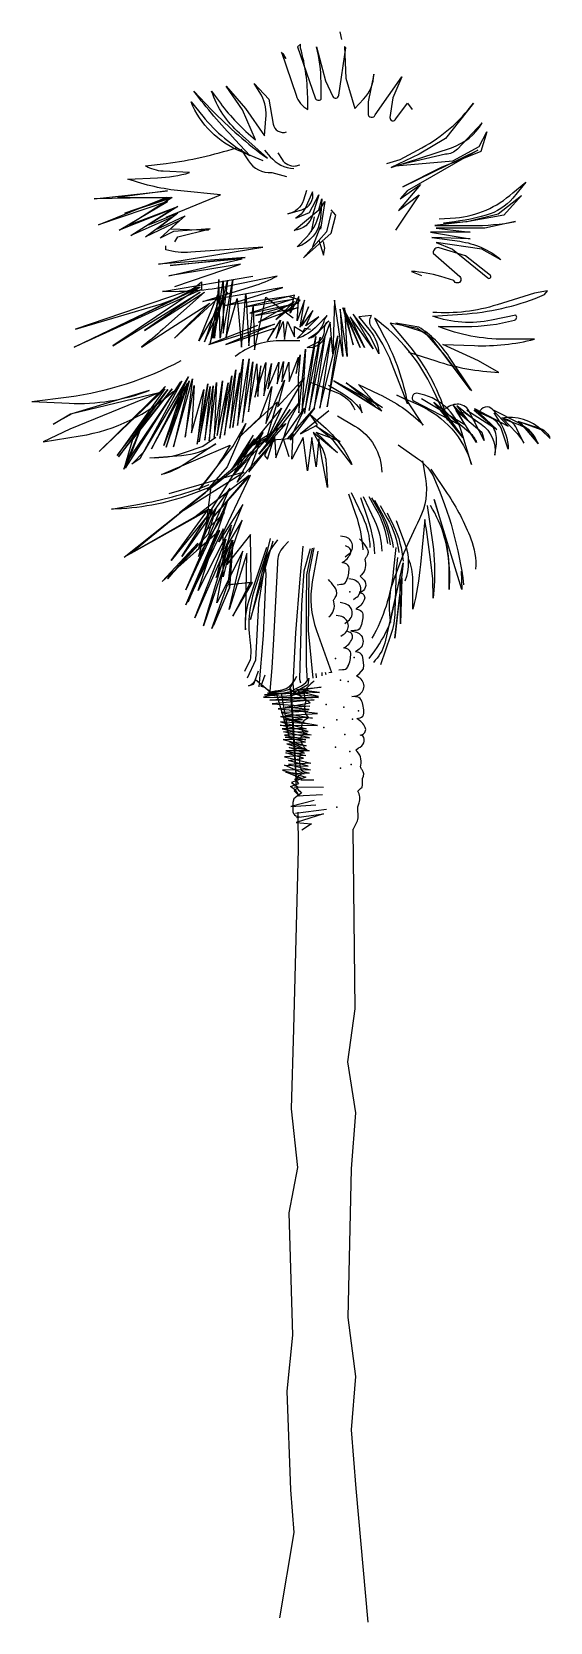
# Model space of a CAD drawing. Header units: millimetres. Extents: x 143 to 371, y 14 to 712.
import ezdxf

# ---------------------------------------------------------------- set-up
doc = ezdxf.new("R2010")
doc.units = ezdxf.units.MM

msp = doc.modelspace()

# ---------------------------------------------------------------- linework, layer by layer
for p, q in [((258.43, 380.45), (271.31, 380.3)), ((259.59, 376.57), (270.83, 377.1)), ((261.37, 383.55), (267.08, 383.58)), ((267.22, 374.54), (256.9, 371.88)), ((256.9, 371.88), (267.93, 372.66)), ((258.94, 368.92), (272.59, 370.64)), ((271.3, 368.62), (259.33, 364.87)), ((259.33, 364.87), (265.95, 364.33)), ((259.41, 367.08), (271.3, 368.62)), ((265.95, 364.33), (261.79, 361.41))]:
    msp.add_line(p, q)
for points in [[(253.4, 702.43), (254.68, 700.14), (252.78, 702.98), (259.22, 683.99, 0.181461), (264.37, 677.7), (264.37, 681.69, 0.068877), (261.19, 704.73), (261.19, 706.43), (259.9, 705.28), (267.63, 682.84, 0.565796), (270.2, 682.29), (270.2, 689.79, 0.063103), (268.24, 705.28), (272.1, 690.34), (275.35, 683.44, 0.791991), (277.93, 683.99), (281.12, 704.84), (280.5, 705.39), (281.12, 691.49), (284.98, 678.24), (288.85, 682.29, 0.186532), (293.38, 693.24), (290.81, 681.14), (290.81, 675.94, 0.843007), (294, 675.4), (305.59, 692.09), (301.73, 682.84), (300.44, 674.25, 0.922283), (303.01, 673.65), (308.17, 680.54), (310.13, 677.7)], [(244.75, 655.26), (235.06, 659.25, -0.199075), (213.16, 681.09), (218.31, 674.79, 0.094376), (238.92, 657.55), (232.48, 664.45, -0.024248), (214.45, 685.74), (222.18, 677.64, 0.047134), (246.65, 656.41), (234.44, 667.3, -0.128363), (222.18, 685.74), (226.04, 680.54, 0.063168), (241.5, 664.45), (235.73, 677.64), (228.62, 688.04), (237.02, 678.24), (245.36, 666.15), (246.04, 673.65, 0.139513), (244.07, 683.99), (240.88, 689.19), (247.32, 682.29), (249.23, 671.35, 0.461323), (255.05, 667.9, -6.850657)], [(299.03, 654.11), (304.85, 655.8), (314.48, 661, 0.10965), (337.05, 680.54), (324.79, 665), (313.2, 658.1), (300.99, 652.35), (327.36, 661, 0.181995), (340.92, 671.89), (330, 660.4, -0.200536), (324.79, 658.1), (302.89, 652.96), (328.04, 655.26), (339.63, 661.55), (342.88, 667.9), (340.3, 659.25), (322.89, 652.35), (306.14, 643.76), (339.02, 659.85), (308.04, 642.01), (304.85, 638.56), (313.87, 644.91), (304.18, 633.42), (313.2, 640.31), (302.89, 624.77)], [(202.24, 630.52), (226.04, 640.31), (208.68, 642.01, -0.061669), (185.5, 647.21), (198.38, 647.76, 0.059259), (212.55, 650.06), (200.96, 650.66, -0.119176), (193.23, 652.96), (202.24, 654.11, 0.046384), (233.16, 661, -3.182143)], [(235.06, 660.4), (238.31, 655.26, 0.27674), (248.61, 650.06), (255.05, 648.36)], [(245.36, 659.85), (247.94, 656.95, 0.193121), (258.24, 651.81, -4.87707)], [(251.19, 658.7), (253.09, 655.8, 0.27473), (258.92, 652.96, 0.099542), (260.82, 653.5, 97.284044)], [(263.8, 642.19), (262.45, 637.94, -0.273699), (255.69, 631.91), (261.8, 633.75, 0.386298), (266.51, 641.56), (263.16, 634.32, -0.169339), (259.1, 630.13), (265.15, 632.54), (269.21, 640.35), (266.51, 631.33, -0.304847), (258.39, 624.67), (269.21, 633.75), (270.56, 638.57), (269.92, 630.13, -0.308986), (259.74, 617.43), (263.8, 621.68, 0.156864), (269.92, 634.32), (271.92, 637.37), (269.92, 625.3)], [(322.03, 629.7), (329.14, 630.24, 0.168462), (354.29, 641.19), (360.05, 645.79), (354.29, 638.89, -0.1513), (342.7, 631.39, -0.045811), (323.99, 627.94), (334.29, 628.55), (347.85, 631.99), (358.15, 640.04), (350.42, 631.39), (334.91, 628.55), (320.13, 626.8), (336.19, 626.8, 0.045092), (355.58, 628.55), (342.02, 625.65), (320.74, 625.65), (335.58, 623.95), (318.16, 623.95), (335.58, 621.05), (318.84, 621.65), (331.04, 619.9, -0.138828), (349.14, 611.85), (340.73, 616.45), (320.74, 619.35), (327.85, 616.45), (343.31, 603.81, 0.854513), (344.6, 604.96), (333.62, 613.6), (322.03, 617.05, 0.557858), (319.45, 614.75), (331.04, 604.41, -1.28093), (328.47, 602.66), (322.7, 604.41, 0.059225), (309.82, 606.71), (314.3, 604.96)], [(205.99, 600.14), (234.93, 609.88), (203.41, 604.74), (235.61, 612.18), (204.02, 609.34), (236.9, 612.78), (198.87, 609.88), (244.63, 617.38), (213.04, 615.08, -0.089005), (202.12, 616.23), (202.12, 617.93)], [(161.89, 573.49), (216.54, 599.81), (162.5, 581.31), (200.16, 592.53, 0.103546), (217.76, 602.06), (217.76, 598.72), (161.89, 573.49), (217.15, 599.81), (178.82, 574.03), (217.15, 597.57), (192.68, 580.77), (219.05, 597.57), (200.83, 581.31, -0.018316), (191.39, 573.49), (202.67, 580.77), (221.34, 592.8), (205.86, 577.43), (225.92, 595.87), (219.05, 575.73), (229.11, 597.57), (216.54, 576.28), (225.31, 597.57), (221.56, 575.18), (227.82, 598.12), (222.79, 577.43), (229.11, 602.6), (225.92, 577.43), (225.31, 603.21), (223.4, 577.43), (227.21, 602.6), (227.21, 579.62), (231.56, 603.21), (228.43, 577.43), (233.46, 594.78), (235.36, 573.49), (237.27, 597.02), (238.49, 574.03), (240.39, 591.44), (241.01, 572.34), (246.04, 595.32), (258, 586.35)], [(336.38, 554.22), (326.32, 569.38, 0.106437), (313.13, 582.24), (303.08, 583.94), (315.65, 580), (324.42, 569.93), (335.7, 554.77), (318.78, 577.21), (312.52, 581.7), (300.56, 583.94), (308.1, 574.96, -0.108634), (325.71, 541.36), (319.39, 554.77, 0.123888), (293.63, 586.18), (298.05, 577.76, -0.075133), (308.1, 548.64), (301.17, 566.54, 0.069999), (292.4, 582.24, -0.336391), (292.4, 587.28), (286.76, 586.73), (291.79, 580.55, -0.164985), (295.53, 570.48), (291.79, 578.3), (284.25, 587.88), (293.02, 572.72), (282.96, 586.73), (289.28, 573.27), (280.44, 589.52), (287.37, 573.27), (279.83, 590.67), (284.25, 574.42), (280.44, 590.67), (281.73, 569.38), (278.6, 590.12), (279.83, 569.38), (276.09, 594.01), (275.41, 570.48), (274.19, 584.49), (271.67, 577.76, -0.351846), (264.13, 573.27), (268.55, 575.51, 0.306093), (271.67, 581.15, -0.278126), (273.57, 585.03), (268.55, 579.45, -0.153373), (264.74, 577.21), (267.93, 579.45, 0.20981), (271.67, 585.64), (272.9, 587.28), (268.55, 582.79, -0.118953), (259.71, 577.21), (269.16, 586.73), (263.52, 582.79), (266.64, 589.52), (261.61, 582.79), (264.74, 591.22), (261, 582.24), (262.9, 594.01), (259.71, 585.03), (260.39, 595.71), (256.59, 588.43), (258.49, 596.25), (237.14, 591.22), (257.87, 594.56), (238.98, 588.43), (260.39, 592.92), (241.5, 587.28), (259.71, 590.67), (242.79, 584.49), (258.49, 593.46), (250.33, 585.64), (261, 594.01), (255.97, 595.71), (228.31, 591.77), (253.46, 599.65), (218.31, 593.46), (240.27, 600.2, 0.050338), (250.94, 604.68), (229.6, 600.2, -0.064956), (200.71, 597.95), (240.27, 604.68)], [(308.53, 571.3), (320.49, 567.41, 0.067146), (348.15, 562.38), (339.32, 567.41), (323.62, 574.69), (337.48, 574.14, 0.072584), (363.86, 576.93), (350.67, 576.93, -0.095542), (321.72, 582.52), (333.68, 582.52, 0.065113), (355.02, 585.31, 0.575162), (355.64, 587.55), (344.97, 585.31, -0.137446), (319.27, 587.01), (334.29, 588.15, 0.083048), (368.21, 596.53), (369.5, 598.23), (363.86, 597.13), (347.48, 592.04, -0.092045), (319.27, 588.7, 0.279593)], [(201.02, 555.46, 0.003671), (201.89, 556.26), (172.83, 527.72), (201.72, 555.12), (180.81, 525.92), (202.94, 554.94), (181.4, 525.28), (204.9, 555.2), (187.55, 532.88), (183.75, 519.84), (190.7, 536.95), (184.44, 520.29), (208.49, 558.09), (184.77, 522.51), (209.18, 558.55), (190.76, 524.44), (187.25, 522.14), (192.53, 527.6), (212, 560.39), (195.88, 528.82), (211.58, 557.63), (201.18, 530.3), (210.29, 557.27), (202.31, 529.52), (212.35, 558.63), (205.49, 529.66), (213.8, 559.57), (210.6, 533.98), (214.6, 556.63), (213.42, 535.83), (218.8, 554.84), (215.85, 530.93), (220.48, 557.41), (216.68, 531.92), (221.53, 556.15), (219.27, 532.69), (222.83, 556.51), (221.16, 532.41), (224.35, 558), (223.28, 533.75), (227, 558.71), (224.66, 534.71), (229.41, 557.8), (225.76, 533.38), (231.11, 560.92), (227.9, 534.78), (232.81, 563.54), (230.22, 537.87), (234.52, 562.13), (231.57, 538.22), (236.04, 568.15), (233.61, 539.02), (238.6, 568.32), (235.68, 540.43), (240.26, 566.97), (238.31, 545.13), (242.05, 566.09), (242.47, 551.86), (243.85, 565.27), (241.18, 551.5), (245.98, 566.67), (245.05, 552.09), (248.47, 566.3), (246.82, 555.2), (251.73, 566.92), (250.93, 557.41), (253.7, 567.23), (252.98, 558.27), (256.12, 566.87), (256.15, 558.35), (260.29, 569.07), (259.22, 561.87), (261.06, 570.06), (260.18, 560.01), (260.43, 544.65), (263.36, 572.54), (261.8, 545.05), (267.97, 578.11), (262.92, 544.28), (269.85, 577.83), (265.05, 545.67), (271.81, 578.09), (267.01, 545.94), (274.3, 577.72), (269.67, 546.7), (277.56, 578.39), (272.93, 547.32), (278.6, 577.08)], [(260.94, 576.22), (251.86, 576.22, 0.173126), (232.54, 569.33, 0.709819)], [(143.31, 549.57), (159.5, 551.7, 0.090641), (208.87, 567.57, -6.094855)], [(224.02, 533.75), (218.38, 529.87), (210.22, 527.02, -0.096093), (195.13, 524.83), (208.99, 525.92, 0.122878), (224.02, 530.96), (210.22, 521.98, -0.078665), (200.16, 517.5), (230.34, 530.41), (227.21, 525.38, -0.038361), (216.54, 510.82), (231.56, 529.87), (237.2, 539.94), (229.05, 520.89), (220.28, 510.82), (231.56, 520.34), (241.01, 533.2), (232.85, 518.65), (243.52, 532.11), (238.49, 518.65), (249.78, 532.66), (233.46, 514.16), (244.75, 536), (231.56, 520.34), (247.94, 534.9), (231.56, 516.95), (240.39, 534.9), (230.95, 519.74), (252.91, 546.67), (246.04, 531.51), (256.71, 546.12), (246.04, 532.11), (251.07, 549.46), (234.08, 533.75), (243.52, 542.73), (248.55, 556.19), (246.04, 539.94), (254.19, 558.98), (251.07, 547.22), (262.96, 560.13), (247.94, 534.35), (235.98, 528.17), (254.81, 539.94), (242.91, 526.47), (260.45, 548.91), (256.09, 541.03), (253.58, 533.2), (262.96, 546.67), (256.71, 533.2), (248.55, 532.66), (245.42, 525.92), (246.65, 524.23), (249.78, 534.35), (250.39, 524.83), (253.58, 533.2), (256.06, 525.49)], [(279.47, 556.63), (293.98, 547.41), (281.27, 557.82), (297.09, 546.95), (275.81, 558.63), (296.88, 545.53), (286.66, 557.01), (295.57, 552.85, -0.085919), (315.02, 539.29), (307.89, 550.25), (303.48, 552.36), (313.15, 548.08, -0.218819), (336.23, 521.95), (331.98, 536.07, 0.289155), (312.28, 553.19, 0.811198), (311, 549.78), (330.14, 539.87), (322.58, 547.37), (332.42, 533.86), (319.68, 549.25), (335.85, 535.5, -0.14118), (338.44, 531.58), (329.45, 545.65), (340.75, 536.15), (341.75, 532.47), (335.01, 545.51, 0.297915), (329.87, 548.42, 0.161824), (324.75, 546.35, -0.143507)], [(143.31, 549.57), (159.7, 548.84, 0.100959), (194.82, 554.4), (160.91, 544.12), (152.63, 539.72), (160.31, 544.22), (199.79, 553.66), (159.92, 537.47), (148.29, 531.84), (164.56, 534.51, 0.143516), (205.49, 554.14)], [(265.41, 558.04), (277.44, 553.41, -0.209511), (285, 545.92, -0.778442)], [(273.4, 556.73), (279.96, 552.91, -0.13001), (288.26, 544.62), (287.18, 548.31)], [(273.64, 545.52), (261.12, 535.45), (268.61, 539.39), (265.48, 543.88), (272.41, 537.69, -0.11005), (283.69, 521.98), (275.54, 532.66), (267.99, 538.84), (278.66, 532.11), (267.99, 536), (277.44, 527.02), (266.77, 536), (270.51, 529.26, -0.11543), (272.41, 522.59), (273.02, 511.91), (270.51, 524.83), (269.28, 533.2), (267.99, 520.89), (266.09, 533.75), (264.25, 519.19), (262.35, 533.75), (257.32, 524.23), (257.93, 535.45), (255.42, 533.2), (267.38, 546.67), (256.71, 532.66)], [(332.56, 545.19), (340.43, 539.72, -0.283076), (346.38, 526.11), (347.11, 530.98, 0.165617), (345.79, 538.23), (334.18, 545.64)], [(345.96, 544.57), (348.55, 540.66, -0.138931), (352.36, 528.75), (349.55, 536.98, 0.218405), (344.06, 542.78), (337.39, 545.85), (347.28, 537.32), (337.5, 546.59), (352.22, 538.73), (345.41, 546.11, 0.575582), (339.64, 544.82, -0.549599)], [(345.41, 546.11), (357.22, 540.06, -0.182479), (365.34, 531.1, -1.473355)], [(277.44, 543.27), (284.98, 538.84, -0.259123), (296.88, 518.65, -0.226319)], [(350.28, 541.85), (355.77, 536.05, -0.071945), (359.1, 531.34), (356.16, 537.59, 0.257065), (349.79, 542.2), (357.2, 539.37, -0.17041), (363.73, 533.83, 0.026317), (365.5, 531.14), (357.39, 540.65), (366.66, 537.33), (370.72, 533.41), (367.35, 536.75, 0.245923), (349.33, 542.27)], [(356.5, 540.92), (365.61, 538.11, -0.209223), (370.56, 533.85, -1.284005)], [(304.06, 530.52), (312.58, 524.61, -0.139221), (320, 515.58, -0.071609), (332.76, 469.17, 0.39458)], [(314.67, 523.63), (316.02, 515.8, -0.160539), (313.38, 498.07, 0.03734), (300.87, 467.74, 0.087719), (300.62, 452.58, 0.556673)], [(246.28, 485.48), (238.43, 461.89, 0.104485), (237.02, 449.46), (237.69, 482.96), (229.84, 458.39), (235.92, 483.89), (224.51, 461.29), (230.95, 495.38), (216.29, 466.7), (229.48, 506.55), (210.95, 466.98), (230.21, 511.64), (209.11, 481.65), (234.14, 521.22), (208.07, 500.8), (236.28, 518.65), (203.41, 509.07)], [(318.41, 519.85), (325.58, 509.18, -0.055591), (335.95, 489.31, -0.107548), (338.03, 476.01, -0.517555)], [(223.1, 451.49), (230.03, 467.85), (222.24, 450.01), (229.23, 469.11), (239.23, 470.37), (231.44, 455.43), (240.09, 470.1), (229.48, 469.11), (231.44, 487.78), (230.03, 467.64), (231.44, 488.76), (218.62, 451.22), (229.78, 488.49), (214.76, 454.72), (228.37, 489.25), (224.2, 472.34), (231.19, 488.76), (227.27, 472.62), (227.27, 493.74), (210.83, 460.41), (224.75, 492.98), (211.94, 461.67), (225.86, 492.98), (215.55, 484.05), (200.53, 470.59), (216.11, 487.5), (202.8, 471.85), (220.89, 491.5), (224.2, 502.94), (216.41, 484.77), (222.55, 502.17), (222.55, 502.17), (204.45, 479.79), (220.89, 502.39), (220.89, 502.39), (183.85, 481.32), (219.48, 509.61), (186.91, 483.01), (221.44, 502.39), (216.41, 481.54), (227.82, 500.91), (219.48, 492.7), (221.99, 512.13), (213.1, 508.85, -0.085418), (178.26, 502.39), (192.19, 504.91, 0.048758), (221.14, 513.12, -0.430683)], [(283.45, 509.67), (288.48, 499.05, -0.107451), (291.61, 485.59, 0.63795)], [(282.22, 509.12), (285.35, 500.15, -0.069491), (288.48, 484.44)], [(287.44, 507.43), (290.56, 498.45, -0.069491), (293.69, 482.74)], [(288.66, 507.97), (293.69, 497.35, -0.107451), (296.82, 483.89, 0.63795)], [(291.18, 507.97), (294.3, 502.39, -0.095494), (299.33, 487.23, -0.651798)], [(292.4, 507.37), (295.53, 501.79, -0.095494), (300.56, 486.63, -0.651798)], [(293.63, 506.28), (296.76, 500.69, -0.095494), (301.79, 485.53, -0.651798)], [(296.14, 504.03), (299.27, 498.45, -0.095494), (304.3, 483.29, -0.651798)], [(316.81, 503.98), (319.21, 486.9, -0.0545), (319.76, 468.68), (319.45, 463.26), (319.21, 471.74), (318.16, 480.28, 0.007109), (315.77, 497.79), (313.87, 478.14, -0.038313), (310.44, 458.5), (310.44, 471.3, 0.098497), (308.6, 480.55, 1.396682)], [(331.66, 475.08), (331.96, 467.03), (319.76, 506.6), (322.95, 496.15, -0.089589), (326.38, 467.03), (326.38, 475.3, 0.140456), (318.16, 503.98, 0.664838)], [(299.24, 500.77), (302.03, 495.01, -0.095494), (306.16, 479.58, -0.651798)], [(303.11, 497.34), (306.88, 487.54, -0.182647), (306.97, 470.69, -0.178239)], [(251.07, 488.93), (248.55, 485.59, 0.221001), (246.04, 473.82), (244.81, 446.89), (242.91, 424.45)], [(280.75, 481.43), (281.73, 482.19, 0.71159), (280.5, 490.24), (278.73, 490.57)], [(287.13, 489.31), (287.74, 488.65, -0.050987), (290.32, 485.26, -0.307205), (290.13, 481.48, 0.040114), (289.34, 480.22), (289.52, 479.51, -0.295621), (287.31, 472.89), (288.54, 471.85, -0.509333), (288.11, 466.1), (286.94, 465.94), (287.93, 465.56, -0.429666), (289.15, 462.55, -0.160422), (285.53, 458.6), (286.94, 458.22, -0.323197), (288.54, 456.25, -0.130643), (287.31, 450.34, -0.321388), (284.92, 449.08), (283.33, 448.92), (285.1, 448.59, -0.71159), (286.33, 440.54), (285.35, 439.78)], [(237.88, 428.39), (241.62, 436.27), (242.91, 460.9), (246.65, 484.44), (241.01, 467.09, 0.117446), (239.11, 443.55, -0.076754), (239.11, 436.27), (236.59, 431.18)], [(255.97, 488.21), (253.76, 485.86, 0.199343), (251.07, 478.69), (249.41, 445.25), (248.67, 432.66), (247.69, 422.48)], [(268.73, 483.89), (266.34, 470.43, 0.133224), (268.24, 449.14), (274.8, 430.69), (273.64, 430.47)], [(277.25, 469.22), (278.85, 469.39, 0.321388), (281.24, 470.65, 0.130643), (282.47, 476.56, 0.323197), (280.87, 478.53), (279.46, 478.91, 0.160422), (283.08, 482.85, 0.429666), (281.85, 485.86), (280.87, 486.24)], [(303.08, 485.53), (301.85, 474.86, -0.104726), (292.53, 445.74, 1.020415)], [(291.24, 436.82), (293.75, 440.21, 0.071877), (300.68, 453.08), (306.26, 478.86), (302.58, 445.8), (305.65, 472.12), (305.1, 451.98), (304.98, 473.22), (298.17, 443.55, -0.130219), (293.14, 435.12, -0.187053)], [(303.75, 481.1), (303.14, 476.06), (302.58, 457.56, -0.088378), (300.68, 446.89), (296.27, 434.03)], [(273.64, 455.05, 0.295621), (275.84, 461.67), (275.66, 462.38, -0.040114), (276.46, 463.64, 0.307205), (276.64, 467.42, 0.050987), (274.07, 470.81), (273.45, 471.47)], [(284.37, 462.65), (285.35, 463.42, 0.71159), (284.12, 471.47), (282.34, 471.79)], [(280.57, 452.2), (281.55, 452.97, 0.71159), (280.32, 461.01), (278.54, 461.34)], [(278.91, 446.56), (279.89, 447.33, 0.71159), (278.66, 455.38), (276.89, 455.7)], [(277.99, 431.79), (279.58, 431.95, 0.321388), (281.98, 433.21, 0.130643), (283.2, 439.12, 0.323197), (281.61, 441.09), (280.2, 441.47, 0.160422), (283.82, 445.41, 0.429666), (282.59, 448.42), (281.61, 448.81)], [(287.56, 379.74), (288.17, 380.39, 0.056582), (288.42, 384.22, 0.307205), (288.23, 388, -0.040114), (287.44, 389.26), (287.62, 389.97, 0.295621), (285.41, 396.59), (286.64, 397.63, 0.520504), (288.54, 402.94), (287.37, 403.11), (288.36, 403.49, 0.429666), (289.58, 406.5, 0.160422), (285.96, 410.44), (287.37, 410.82, 0.323197), (288.97, 412.79, 0.130643), (287.74, 418.71, 0.321388), (285.35, 419.96), (283.76, 420.13), (285.53, 420.46, 0.71159), (286.76, 428.5), (285.78, 429.27), (286.94, 430.14), (288.78, 432.28), (288.97, 433.92), (288.54, 437.31, 0.292351), (286.76, 439.45), (285.35, 439.78)], [(252.38, 422.31), (250.15, 422.58), (256.35, 401.79), (252.84, 421.51), (248.67, 421.52), (241.45, 427.42), (240.53, 426.23, -0.16728), (238.33, 424.79), (240.15, 425.4, 0.337787), (241.11, 426.81), (242.79, 431.43)], [(245.47, 429.48), (243.76, 424.64, -0.228085), (247.52, 422.13), (251.43, 422.83, 0.213507), (257.59, 425.9, 0.067467), (259.47, 428.94), (256.2, 423.23), (253.85, 422.47), (246.7, 421.59), (255.46, 421.57), (258.63, 423.31), (261.59, 424.86, 0.15767), (264.81, 428.14), (264.39, 425.32), (257.85, 421.43), (245.35, 420.91), (253.89, 420.25), (257.76, 420.78), (264.52, 422.87), (257.82, 421.21), (264.36, 421.79), (258.06, 421.18), (269.08, 420.2), (260.23, 422.4), (269.58, 421.89), (259.36, 423.2), (270.18, 424.24), (256.8, 422.25), (244.95, 419.86), (269.02, 419.76), (247.73, 418.56), (267.12, 418.72), (248.72, 416.86), (265.21, 415.9), (251.37, 414.69), (264.37, 413.59), (252.73, 413.07), (266.41, 410.63), (252.48, 411.39), (264.54, 408.09), (252.37, 408.97), (263.73, 406), (253.16, 405.98), (265.81, 403.25), (254.23, 403.16), (263.51, 401.16), (253.55, 401.32), (263.61, 398.49), (255.23, 399.3), (265.01, 396.29), (254.78, 396.27)], [(267.24, 427), (266.54, 426.44, 0.050987), (263.49, 423.46, 0.307205), (263.12, 419.7, -0.040114), (263.72, 418.34), (263.43, 417.66, 0.295621), (264.64, 410.79), (263.27, 409.94, 0.509333), (262.85, 404.19), (263.97, 403.86), (262.95, 403.62, 0.429666), (261.29, 400.83, 0.160422), (264.29, 396.4), (262.83, 396.23, 0.323197), (260.97, 394.51, 0.130643), (261.31, 388.49, 0.321388), (263.49, 386.89), (265.04, 386.49), (263.23, 386.43, 0.71159), (260.83, 378.65), (261.69, 377.75), (260.4, 377.05), (258.27, 375.21), (257.84, 373.62), (257.77, 370.2, 0.292351), (259.21, 367.82), (260.56, 367.29)], [(284.37, 362.06), (285.66, 364.36, 0.192489), (286.33, 369.5), (286.33, 371.75), (286.94, 373.44, 0.237057), (286.33, 378.59), (287.56, 379.74), (287.56, 379.74, 0.525121)]]:
    msp.add_lwpolyline(points, format="xyb")
for points in [[(279.34, 708.45), (278.6, 711.85)], [(206.11, 619.63), (207.4, 621.92), (221.56, 625.37), (205.43, 624.22), (199.67, 621.32), (208.01, 628.82), (193.23, 621.92), (204.82, 630.52), (186.79, 622.47), (204.82, 633.97), (181.58, 624.77), (202.86, 637.41), (172.56, 627.07), (202.24, 639.16), (170.66, 638.56), (202.86, 642.01), (180.96, 639.16), (204.15, 639.16), (184.15, 632.27), (204.82, 639.16), (186.11, 627.07), (207.4, 635.11), (194.52, 627.07), (207.4, 632.27), (198.38, 625.37), (210.59, 631.12), (204.15, 625.37), (220.89, 624.77)], [(274.62, 632.54), (272.62, 624.09), (262.45, 612.6), (274.62, 623.46), (276.68, 631.33), (274.62, 633.75)], [(267.21, 630.7), (265.86, 624.09)], [(269.92, 626.51), (266.51, 617.43)], [(269.21, 620.47), (271.27, 613.8), (271.92, 616.85), (271.27, 619.84)], [(242.29, 583.01), (220.95, 574.58), (249.84, 583.56), (228.5, 574.58), (249.84, 581.86), (246.65, 576.28), (252.35, 585.25), (250.45, 577.37), (253.58, 584.65), (254.19, 576.83), (255.48, 584.65), (258.61, 577.97), (258.61, 582.46), (262.35, 580.22), (263.03, 581.86), (265.54, 581.31)], [(338.27, 540.81), (329.77, 547.75), (334.4, 541.38), (328.17, 547.98), (333.25, 539.41), (314.32, 550.74)], [(239.53, 469.11), (239.23, 491.22), (228.92, 478.09), (235.61, 497.46), (228.13, 485.04), (235.92, 504.41), (225.31, 488), (239.23, 517.33), (222.24, 498.18), (238.68, 517.06), (214.2, 498.45)], [(247.81, 489.47), (239.23, 453.95), (249.23, 488.49)], [(262.17, 486.08), (260.94, 471.74), (259.04, 448.1), (257.81, 425.71), (258.3, 421.39)], [(265.36, 484.99), (262.66, 475.19), (261.68, 460.25), (260.69, 427.68), (261.19, 426.15)], [(266.34, 485.2), (263.88, 473.49), (263.64, 460.25), (263.64, 433.98), (264.13, 426.81)], [(267.07, 485.42), (264.87, 474.09), (264.62, 449.14), (266.58, 428.12)], [(268.24, 428.34), (267.99, 430.25)], [(270.69, 429.21), (270.69, 430.69)], [(272.41, 429.6), (272.16, 430.69)], [(254.78, 396.27), (263.48, 394.3), (254.21, 393.7), (265.69, 390.87), (255.94, 390.34), (265.52, 388.02), (253.33, 387.85), (263.54, 384.78), (257.23, 382.4), (260.16, 380.41), (258.42, 378.73), (260.8, 376.39), (259.18, 378.84), (256.73, 380.7), (260.39, 381.93), (258.71, 383.95), (261.71, 384.16), (254.69, 386.98), (262.77, 386.22), (254.14, 389.94), (264.5, 389.5), (255.96, 392.11), (262.55, 393.11), (254.71, 395.39), (262.88, 395.28), (256.25, 397.82), (262.89, 397.05), (256.36, 400.24), (263.35, 400.08), (254.44, 402.29), (265.13, 402.03), (253.79, 404.6), (264.54, 404.77), (252.24, 407.49), (268.67, 407.47), (253.77, 410.09), (262.1, 410), (254.52, 411.75), (268.71, 412.72), (256.21, 414.15), (264.99, 414.39), (254.43, 415.52), (265.44, 417.42), (257.14, 422.86), (259.16, 386.98), (256.75, 423.59), (259.26, 384.31), (259.16, 385.21)], [(252.15, 15.76), (258.46, 53.24), (256.98, 71.95), (255.39, 115.23), (257.86, 139.88), (256.15, 193.51), (260, 213.4), (257.18, 239.16), (258.23, 274.25), (260.33, 353.08), (260.21, 369.45)], [(290.92, 13.89), (285.67, 72.53), (283.61, 98.37), (285.48, 121.7), (282.14, 147.56), (283.6, 212.89), (285.44, 237.43), (282.01, 259.74), (285.18, 283.1), (284.3, 361.89)]]:
    msp.add_lwpolyline(points)
for p in [(282.77, 466.1), (276.52, 436.77), (282.16, 433.7), (284.68, 437.31), (278.73, 427.24), (282.16, 426.7), (272.47, 416.63), (280.26, 415.53), (286.58, 413.83), (271.49, 406.55), (277.13, 409.89), (284.06, 410.22), (276.52, 397.91), (280.63, 403.49), (282.77, 395.94), (278.73, 388.66), (283.39, 390.35), (277.13, 371.64)]:
    msp.add_point(p)

doc.saveas('drawing.dxf')
